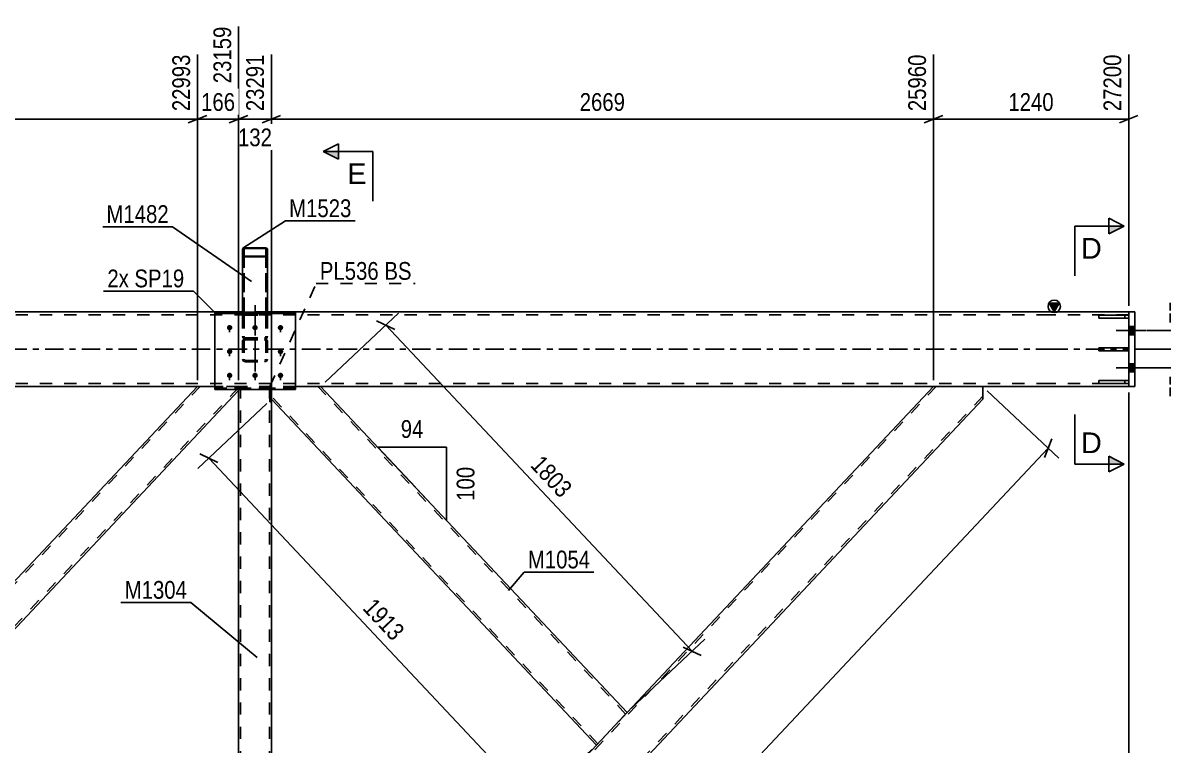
# Model space of a CAD drawing. Header units: millimetres. Extents: x -82 to 1107, y -663 to 178.
# Drawn here: x 826.1 to 1010, y -63.8 to 52.6 of the extents above; entities that cross this region are included whole.
import ezdxf

# ---------------------------------------------------------------- set-up
doc = ezdxf.new("R2010")
doc.units = ezdxf.units.MM
doc.linetypes.add('DXK_LINE_DOT2', pattern=[3.9198, 1.9599, -1.9599])
doc.linetypes.add('DXK_LINE_DOT3', pattern=[5.9187, 2.979, -0.9799, 0.9799, -0.9799])
doc.styles.add('Arial', font='ARIAL.TTF', dxfattribs={"height": 0.2})
doc.styles.add('Arial Narrow', font='ARIALN.TTF', dxfattribs={"height": 0.2})

# ---------------------------------------------------------------- blocks, each defined once
blk = doc.blocks.new('Part-348431369-1568 - 1390')
at = {"color": 7, "linetype": 'DXK_LINE_DOT2'}
for p, q in [((854.71, -6), (746.18, -121.41)), ((860.9, -6.19), (752.37, -121.6)), ((860.9, -6), (854.27, -6)), ((860.9, -6.48), (860.9, -6)), ((803.54, -59.95), (799.92, -63.8)), ((807.16, -63.8), (803.54, -67.65)), ((752.81, -121.6), (746.18, -121.6))]:
    blk.add_line(p, q, dxfattribs=at)
at = {"color": 2, "linetype": 'Continuous'}
for p, q in [((854.27, -6), (803.54, -59.95)), ((860.9, -6.66), (807.16, -63.8)), ((860.9, -6.66), (860.9, -6.48)), ((799.92, -63.8), (746.18, -120.94)), ((803.54, -67.65), (752.81, -121.6)), ((746.18, -121.6), (746.18, -120.94))]:
    blk.add_line(p, q, dxfattribs=at)
blk = doc.blocks.new('Part-348431369-1598 - 1390')
at = {"color": 7, "linetype": 'DXK_LINE_DOT2'}
for p, q in [((1004.44, 0.24), (999.64, 0.24)), ((999.64, 0.24), (999.64, -0.24)), ((1003.84, -0.24), (1003.84, 0.24)), ((1004.44, -0.24), (1004.44, 0.24)), ((999.64, -0.24), (1004.44, -0.24))]:
    blk.add_line(p, q, dxfattribs=at)
blk = doc.blocks.new('Part-348431369-1395 - 1390')
at = {"color": 7, "linetype": 'DXK_LINE_DOT2'}
for p, q in [((862.03, 5.83), (861.85, 5.79)), ((861.86, 5.5), (861.94, 5.55)), ((861.94, 5.55), (862.03, 5.57)), ((862.03, 5.83), (865.07, 5.83)), ((862.03, 5.57), (865.07, 5.57)), ((865.25, 5.79), (865.07, 5.83)), ((865.07, 5.57), (865.16, 5.55)), ((865.16, 5.55), (865.24, 5.5)), ((861.58, 5.48), (861.55, 5.31)), ((861.55, 5.31), (861.55, -1.59)), ((861.59, 5.51), (861.58, 5.48)), ((861.79, 5.31), (861.81, 5.41)), ((861.79, 5.31), (861.79, -1.59)), ((861.81, 5.41), (861.86, 5.5)), ((865.24, 5.5), (865.29, 5.41)), ((865.29, 5.41), (865.31, 5.31)), ((865.31, 5.31), (865.31, -1.59)), ((865.52, 5.48), (865.51, 5.51)), ((865.55, 5.31), (865.52, 5.48)), ((865.55, 5.31), (865.55, -1.59)), ((861.55, 2.08), (861.59, 1.88)), ((861.81, 1.98), (861.79, 2.08)), ((861.86, 1.9), (861.81, 1.98)), ((861.94, 1.84), (861.86, 1.9)), ((862.03, 1.82), (861.94, 1.84)), ((865.16, 1.84), (865.07, 1.82)), ((865.24, 1.9), (865.16, 1.84)), ((865.29, 1.98), (865.24, 1.9)), ((865.31, 2.08), (865.29, 1.98)), ((865.51, 1.88), (865.55, 2.08)), ((861.55, 1.27), (861.59, 1.44)), ((861.59, 1.44), (861.69, 1.59)), ((861.69, 1.59), (861.85, 1.69)), ((861.81, 1.36), (861.79, 1.27)), ((861.86, 1.43), (861.81, 1.36)), ((861.85, 1.69), (862.03, 1.72)), ((861.85, 1.61), (862.03, 1.57)), ((861.94, 1.48), (861.86, 1.43)), ((862.03, 1.5), (861.94, 1.48)), ((862.03, 1.82), (865.07, 1.82)), ((862.03, 1.72), (865.07, 1.72)), ((862.03, 1.57), (865.07, 1.57)), ((862.03, 1.5), (865.07, 1.5)), ((865.07, 1.72), (865.25, 1.69)), ((865.07, 1.57), (865.25, 1.61)), ((865.16, 1.48), (865.07, 1.5)), ((865.24, 1.43), (865.16, 1.48)), ((865.29, 1.36), (865.24, 1.43)), ((865.25, 1.69), (865.41, 1.59)), ((865.31, 1.27), (865.29, 1.36)), ((865.41, 1.59), (865.51, 1.44)), ((865.51, 1.44), (865.55, 1.27)), ((861.59, -1.76), (861.55, -1.59)), ((861.69, -1.91), (861.59, -1.76)), ((861.79, -1.59), (861.81, -1.67)), ((861.81, -1.67), (861.86, -1.75)), ((861.86, -1.75), (861.94, -1.79)), ((861.94, -1.79), (862.03, -1.81)), ((862.03, -1.81), (865.07, -1.81)), ((865.07, -1.81), (865.16, -1.79)), ((865.16, -1.79), (865.24, -1.75)), ((865.24, -1.75), (865.29, -1.67)), ((865.29, -1.67), (865.31, -1.59)), ((865.51, -1.76), (865.41, -1.91)), ((865.55, -1.59), (865.51, -1.76)), ((861.85, -2), (861.69, -1.91)), ((862.03, -2.04), (861.85, -2)), ((862.03, -2.04), (865.07, -2.04)), ((865.25, -2), (865.07, -2.04)), ((865.41, -1.91), (865.25, -2))]:
    blk.add_line(p, q, dxfattribs=at)
at = {"color": 7, "linetype": 'DXK_LINE_DOT3'}
blk.add_line((863.55, -3.58), (863.55, 7.12), dxfattribs=at)
at = {"color": 7, "linetype": 'DXK_LINE_DOT2'}
for centre, start, end in [((862.05, 5.33), 114.32, 159.2417), ((865.05, 5.33), 20.7583, 65.68), ((862.05, 2.06), 200.7583, 245.68), ((865.05, 2.06), 294.32, 339.2417)]:
    blk.add_arc(centre, 0.496, start, end, dxfattribs=at)
blk = doc.blocks.new('Part-348431369-1596 - 1390')
at = {"color": 2, "linetype": 'Continuous'}
for p, q in [((1004.44, 5.5), (999.64, 5.5)), ((999.64, 5.02), (999.64, 5.5)), ((1004.44, 5.02), (999.64, 5.02)), ((1004.44, 5.5), (1004.44, 5.02))]:
    blk.add_line(p, q, dxfattribs=at)
at = {"color": 7, "linetype": 'DXK_LINE_DOT2'}
blk.add_line((1003.84, 5.02), (1003.84, 5.5), dxfattribs=at)
blk = doc.blocks.new('Part-348431369-1421 - 1390')
at = {"color": 7, "linetype": 'DXK_LINE_DOT2'}
for p, q in [((857.05, -6.49), (857.05, 5.95)), ((870.05, 5.95), (857.05, 5.95)), ((857.05, 5.73), (870.05, 5.73)), ((870.05, -6.49), (870.05, 5.95)), ((870.05, -6.27), (857.05, -6.27)), ((870.05, -6.49), (857.05, -6.49))]:
    blk.add_line(p, q, dxfattribs=at)
blk = doc.blocks.new('Part-348431369-1597 - 1390')
at = {"color": 2, "linetype": 'Continuous'}
for p, q in [((999.64, -5.02), (1004.44, -5.02)), ((999.64, -5.5), (999.64, -5.02)), ((1004.44, -5.5), (999.64, -5.5)), ((1004.44, -5.02), (1004.44, -5.5))]:
    blk.add_line(p, q, dxfattribs=at)
at = {"color": 7, "linetype": 'DXK_LINE_DOT2'}
blk.add_line((1003.84, -5.5), (1003.84, -5.02), dxfattribs=at)
blk = doc.blocks.new('Bolt-348431369-1463 - 1390')
at = {"color": 1, "linetype": 'DXK_LINE_DOT2'}
for p, q in [((859.45, 3.87), (859.45, 2.74)), ((863.55, 3.87), (863.55, 2.74)), ((867.65, 3.87), (867.65, 2.74)), ((859.45, 0.02), (859.45, -1.12)), ((867.65, 0.02), (867.65, -1.12)), ((859.45, -3.83), (859.45, -4.97)), ((863.55, -3.83), (863.55, -4.97)), ((867.65, -3.83), (867.65, -4.97))]:
    blk.add_line(p, q, dxfattribs=at)
blk = doc.blocks.new('Bolt-348431369-1466 - 1390')
at = {"linetype": 'Continuous'}
for points in [[(1004.44, 3.66), (1004.44, 2.34), (1005.44, 2.34), (1005.44, 3.66)], [(1004.44, 3.66), (1004.44, 2.34), (1005.44, 2.34), (1005.44, 3.66)], [(1004.44, -2.34), (1004.44, -3.66), (1005.44, -3.66), (1005.44, -2.34)], [(1004.44, -2.34), (1004.44, -3.66), (1005.44, -3.66), (1005.44, -2.34)]]:
    blk.add_hatch(color=1, dxfattribs=at).paths.add_polyline_path(points)
at = {"color": 1, "linetype": 'Continuous'}
for p, q in [((1007.2, 3), (1002.44, 3)), ((1007.2, 3), (1002.44, 3)), ((1005.44, 3.66), (1004.44, 3.66)), ((1005.44, 3.66), (1004.44, 3.66)), ((1005.44, 2.34), (1004.44, 2.34)), ((1005.44, 2.34), (1004.44, 2.34)), ((1007.2, -3), (1002.44, -3)), ((1007.2, -3), (1002.44, -3)), ((1005.44, -2.34), (1004.44, -2.34)), ((1005.44, -2.34), (1004.44, -2.34)), ((1005.44, -3.66), (1004.44, -3.66)), ((1005.44, -3.66), (1004.44, -3.66))]:
    blk.add_line(p, q, dxfattribs=at)
blk = doc.blocks.new('Part-348431369-1599 - 1390')
at = {"color": 7, "linetype": 'DXK_LINE_DOT2'}
for p, q in [((1004.44, 5.5), (999.64, 5.5)), ((999.64, 5.5), (999.64, 5.02)), ((999.64, 5.02), (1004.44, 5.02)), ((1003.84, 5.5), (1003.84, 5.02)), ((1004.44, 5.02), (1004.44, 5.5))]:
    blk.add_line(p, q, dxfattribs=at)
blk = doc.blocks.new('Part-348431369-1595 - 1390')
at = {"color": 2, "linetype": 'Continuous'}
for p, q in [((999.64, 0.24), (1004.44, 0.24)), ((999.64, -0.24), (999.64, 0.24)), ((1004.44, 0.24), (1004.44, -0.24)), ((1004.44, -0.24), (999.64, -0.24))]:
    blk.add_line(p, q, dxfattribs=at)
at = {"color": 7, "linetype": 'DXK_LINE_DOT2'}
blk.add_line((1003.84, -0.24), (1003.84, 0.24), dxfattribs=at)
blk = doc.blocks.new('Part-348431369-1482 - 1390')
at = {"linetype": 'Continuous'}
blk.add_hatch(color=2, dxfattribs=at).paths.add_polyline_path([(992.44, 6), (991.64, 7.4), (993.24, 7.4)])
at = {"color": 2, "linetype": 'Continuous'}
for p, q in [((992.44, 6), (991.64, 7.4)), ((991.64, 7.4), (993.24, 7.4)), ((993.24, 7.4), (992.44, 6)), ((861.55, 6), (625.54, 6)), ((991.54, 6), (865.55, 6)), ((1004.44, 6), (991.64, 6)), ((857.05, -6), (630.04, -6)), ((972.97, -6), (874.1, -6)), ((991.54, -6), (980.9, -6)), ((1004.44, -6), (991.64, -6))]:
    blk.add_line(p, q, dxfattribs=at)
at = {"color": 7, "linetype": 'DXK_LINE_DOT2'}
for p, q in [((991.54, 5.52), (12.9, 5.52)), ((865.55, 6), (861.55, 6)), ((1004.44, 5.52), (991.64, 5.52)), ((1004.44, -6), (1004.44, 6)), ((991.54, -5.52), (12.9, -5.52)), ((874.1, -6), (857.05, -6)), ((980.9, -6), (972.97, -6)), ((1004.44, -5.52), (991.64, -5.52))]:
    blk.add_line(p, q, dxfattribs=at)
at = {"color": 7, "linetype": 'DXK_LINE_DOT3'}
for p, q in [((12.9, 0), (991.54, 0)), ((991.64, 0), (1004.44, 0))]:
    blk.add_line(p, q, dxfattribs=at)
at = {"color": 2, "linetype": 'Continuous'}
blk.add_circle((992.44, 6.9), 1, dxfattribs=at)
blk = doc.blocks.new('Part-348431369-7995 - 1390')
at = {"color": 7, "linetype": 'DXK_LINE_DOT2'}
for p, q in [((861.55, 16.16), (861.59, 16.22)), ((861.55, 16.16), (861.55, 5.69)), ((861.59, 14.98), (861.55, 15.05)), ((861.59, 16.22), (861.69, 16.28)), ((861.69, 14.93), (861.59, 14.98)), ((861.69, 16.28), (861.85, 16.32)), ((861.85, 14.89), (861.69, 14.93)), ((861.81, 16.19), (861.79, 16.16)), ((861.79, 16.16), (861.79, 5.69)), ((861.79, 15.05), (861.81, 15.02)), ((861.86, 16.22), (861.81, 16.19)), ((861.81, 15.02), (861.86, 14.99)), ((861.85, 16.32), (862.03, 16.33)), ((862.03, 14.88), (861.85, 14.89)), ((861.94, 16.24), (861.86, 16.22)), ((861.86, 14.99), (861.94, 14.97)), ((862.03, 16.24), (861.94, 16.24)), ((861.94, 14.97), (862.03, 14.96)), ((862.03, 16.33), (865.07, 16.33)), ((862.03, 16.24), (865.07, 16.24)), ((862.03, 14.96), (865.07, 14.96)), ((862.03, 14.88), (865.07, 14.88)), ((865.07, 16.33), (865.25, 16.32)), ((865.16, 16.24), (865.07, 16.24)), ((865.07, 14.96), (865.16, 14.97)), ((865.25, 14.89), (865.07, 14.88)), ((865.24, 16.22), (865.16, 16.24)), ((865.16, 14.97), (865.24, 14.99)), ((865.29, 16.19), (865.24, 16.22)), ((865.24, 14.99), (865.29, 15.02)), ((865.25, 16.32), (865.41, 16.28)), ((865.41, 14.93), (865.25, 14.89)), ((865.31, 16.16), (865.29, 16.19)), ((865.29, 15.02), (865.31, 15.05)), ((865.31, 16.16), (865.31, 5.69)), ((865.41, 16.28), (865.51, 16.22)), ((865.51, 14.98), (865.41, 14.93)), ((865.51, 16.22), (865.55, 16.16)), ((865.55, 15.05), (865.51, 14.98)), ((865.55, 16.16), (865.55, 5.69)), ((865.55, 6), (861.55, 6)), ((861.55, 5.83), (861.79, 5.83)), ((861.55, 5.69), (861.59, 5.62)), ((861.59, 5.62), (861.69, 5.57)), ((861.69, 5.57), (861.85, 5.53)), ((861.81, 5.66), (861.79, 5.69)), ((861.86, 5.63), (861.81, 5.66)), ((861.85, 5.53), (862.03, 5.51)), ((861.94, 5.61), (861.86, 5.63)), ((862.03, 5.6), (861.94, 5.61)), ((862.03, 5.6), (865.07, 5.6)), ((865.16, 5.61), (865.07, 5.6)), ((865.07, 5.51), (865.25, 5.53)), ((865.24, 5.63), (865.16, 5.61)), ((865.29, 5.66), (865.24, 5.63)), ((865.25, 5.53), (865.41, 5.57)), ((865.31, 5.69), (865.29, 5.66)), ((865.31, 5.83), (865.55, 5.83)), ((865.41, 5.57), (865.51, 5.62)), ((865.51, 5.62), (865.55, 5.69)), ((862.03, 5.51), (865.07, 5.51))]:
    blk.add_line(p, q, dxfattribs=at)
blk = doc.blocks.new('Part-348431369-1600 - 1390')
at = {"color": 7, "linetype": 'DXK_LINE_DOT2'}
for p, q in [((1004.44, -5.02), (999.64, -5.02)), ((999.64, -5.02), (999.64, -5.5)), ((999.64, -5.5), (1004.44, -5.5)), ((1003.84, -5.5), (1003.84, -5.02)), ((1004.44, -5.5), (1004.44, -5.02))]:
    blk.add_line(p, q, dxfattribs=at)
blk = doc.blocks.new('Part-348431369-1662 - 1390')
at = {"color": 2, "linetype": 'Continuous'}
for p, q in [((1005.44, 6), (1004.44, 6)), ((1004.44, 6), (1004.44, -6)), ((1005.44, 6), (1005.44, -6)), ((1005.44, -6), (1004.44, -6))]:
    blk.add_line(p, q, dxfattribs=at)
blk = doc.blocks.new('Part-348431369-1728 - 1390')
at = {"color": 7, "linetype": 'DXK_LINE_DOT2'}
for p, q in [((861.85, 5.79), (862.03, 5.83)), ((861.94, 5.55), (861.86, 5.5)), ((862.03, 5.57), (861.94, 5.55)), ((862.03, 5.83), (865.07, 5.83)), ((862.03, 5.57), (865.07, 5.57)), ((865.07, 5.83), (865.25, 5.79)), ((865.16, 5.55), (865.07, 5.57)), ((865.24, 5.5), (865.16, 5.55)), ((861.55, 5.32), (861.59, 5.51)), ((861.55, 5.32), (861.55, -1.59)), ((861.81, 5.41), (861.79, 5.32)), ((861.79, 5.32), (861.79, -1.59)), ((861.86, 5.5), (861.81, 5.41)), ((865.29, 5.41), (865.24, 5.5)), ((865.31, 5.32), (865.29, 5.41)), ((865.31, 5.32), (865.31, -1.59)), ((865.51, 5.51), (865.55, 5.32)), ((865.55, 5.32), (865.55, -1.59)), ((861.59, 1.88), (861.55, 2.08)), ((861.79, 2.08), (861.81, 1.98)), ((861.81, 1.98), (861.86, 1.9)), ((861.86, 1.9), (861.94, 1.84)), ((861.94, 1.84), (862.03, 1.82)), ((865.07, 1.82), (865.16, 1.84)), ((865.16, 1.84), (865.24, 1.9)), ((865.24, 1.9), (865.29, 1.98)), ((865.29, 1.98), (865.31, 2.08)), ((865.55, 2.08), (865.51, 1.88)), ((861.59, 1.44), (861.55, 1.27)), ((861.69, 1.59), (861.59, 1.44)), ((861.85, 1.69), (861.69, 1.59)), ((861.79, 1.27), (861.81, 1.36)), ((861.81, 1.36), (861.86, 1.43)), ((862.03, 1.72), (861.85, 1.69)), ((862.03, 1.57), (861.85, 1.61)), ((861.86, 1.43), (861.94, 1.48)), ((861.94, 1.48), (862.03, 1.5)), ((862.03, 1.82), (865.07, 1.82)), ((862.03, 1.72), (865.07, 1.72)), ((862.03, 1.57), (865.07, 1.57)), ((862.03, 1.5), (865.07, 1.5)), ((865.25, 1.69), (865.07, 1.72)), ((865.25, 1.61), (865.07, 1.57)), ((865.07, 1.5), (865.16, 1.48)), ((865.16, 1.48), (865.24, 1.43)), ((865.24, 1.43), (865.29, 1.36)), ((865.41, 1.59), (865.25, 1.69)), ((865.29, 1.36), (865.31, 1.27)), ((865.51, 1.44), (865.41, 1.59)), ((865.55, 1.27), (865.51, 1.44)), ((861.55, -1.59), (861.59, -1.76)), ((861.59, -1.76), (861.69, -1.91)), ((861.81, -1.67), (861.79, -1.59)), ((861.86, -1.75), (861.81, -1.67)), ((861.94, -1.79), (861.86, -1.75)), ((862.03, -1.81), (861.94, -1.79)), ((862.03, -1.81), (865.07, -1.81)), ((865.16, -1.79), (865.07, -1.81)), ((865.24, -1.75), (865.16, -1.79)), ((865.29, -1.67), (865.24, -1.75)), ((865.31, -1.59), (865.29, -1.67)), ((865.41, -1.91), (865.51, -1.76)), ((865.51, -1.76), (865.55, -1.59)), ((861.69, -1.91), (861.85, -2)), ((861.85, -2), (862.03, -2.04)), ((862.03, -2.04), (865.07, -2.04)), ((865.07, -2.04), (865.25, -2)), ((865.25, -2), (865.41, -1.91))]:
    blk.add_line(p, q, dxfattribs=at)
at = {"color": 7, "linetype": 'DXK_LINE_DOT3'}
blk.add_line((863.55, 7.12), (863.55, -3.58), dxfattribs=at)
at = {"color": 7, "linetype": 'DXK_LINE_DOT2'}
for centre, start, end in [((862.05, 5.33), 114.32, 159.2417), ((865.05, 5.33), 20.7583, 65.68), ((862.05, 2.06), 200.7583, 245.68), ((865.05, 2.06), 294.32, 339.2417)]:
    blk.add_arc(centre, 0.496, start, end, dxfattribs=at)
blk = doc.blocks.new('Part-348431369-1775 - 1390')
at = {"color": 7, "linetype": 'DXK_LINE_DOT2'}
for p, q in [((973.39, -6), (866.18, -120)), ((972.95, -6), (972.97, -6)), ((972.97, -6), (972.95, -6)), ((980.9, -7.59), (873.69, -121.6)), ((923.54, -58.54), (918.6, -63.8)), ((866.18, -121.6), (866.18, -119.54)), ((866.18, -119.54), (866.18, -119.54)), ((866.18, -121.6), (866.18, -121.6)), ((866.18, -121.6), (866.18, -121.6)), ((874.12, -121.6), (874.1, -121.6)), ((874.12, -121.6), (874.1, -121.6))]:
    blk.add_line(p, q, dxfattribs=at)
at = {"color": 2, "linetype": 'Continuous'}
for p, q in [((972.95, -6), (923.54, -58.54)), ((980.9, -6), (972.97, -6)), ((980.9, -8.05), (980.9, -6)), ((980.9, -8.05), (874.12, -121.6)), ((918.6, -63.8), (866.18, -119.54)), ((873.25, -121.6), (866.18, -121.6)), ((874.1, -121.6), (873.25, -121.6))]:
    blk.add_line(p, q, dxfattribs=at)
blk = doc.blocks.new('Part-348431369-1865 - 1390')
at = {"color": 7, "linetype": 'DXK_LINE_DOT2'}
for p, q in [((866.18, -6), (860.9, -6)), ((860.9, -6.66), (860.9, -6)), ((861.22, -121.6), (861.22, -6)), ((865.86, -121.6), (865.86, -6)), ((866.18, -8.46), (866.18, -6)), ((866.18, -121.6), (866.18, -119.14)), ((860.9, -121.6), (860.9, -120.94)), ((860.9, -121.6), (866.18, -121.6))]:
    blk.add_line(p, q, dxfattribs=at)
at = {"color": 2, "linetype": 'Continuous'}
for p, q in [((860.9, -120.94), (860.9, -6.66)), ((866.18, -119.14), (866.18, -8.46))]:
    blk.add_line(p, q, dxfattribs=at)
blk = doc.blocks.new('Part-348431369-1893 - 1390')
at = {"color": 2, "linetype": 'Continuous'}
for p, q in [((870.05, 5.95), (857.05, 5.95)), ((857.05, 5.95), (857.05, -6.48)), ((857.05, 5.73), (870.05, 5.73)), ((870.05, -6.48), (870.05, 5.95)), ((857.05, -6.48), (870.05, -6.48))]:
    blk.add_line(p, q, dxfattribs=at)
at = {"color": 7, "linetype": 'DXK_LINE_DOT2'}
blk.add_line((857.05, -6.27), (870.05, -6.27), dxfattribs=at)
blk = doc.blocks.new('Bolt-348431369-1894 - 1390')
at = {"linetype": 'Continuous'}
for points in [[(859.45, 3.89), (859.54, 3.88), (859.63, 3.85), (859.71, 3.81), (859.78, 3.75), (859.83, 3.68), (859.87, 3.6), (859.89, 3.52), (859.89, 3.43), (859.87, 3.35), (859.83, 3.27), (859.78, 3.2), (859.71, 3.14), (859.63, 3.1), (859.54, 3.07), (859.45, 3.06), (859.36, 3.07), (859.27, 3.1), (859.19, 3.14), (859.12, 3.2), (859.07, 3.27), (859.03, 3.35), (859.01, 3.43), (859.01, 3.52), (859.03, 3.6), (859.07, 3.68), (859.12, 3.75), (859.19, 3.81), (859.27, 3.85), (859.36, 3.88)], [(863.55, 3.89), (863.64, 3.88), (863.73, 3.85), (863.81, 3.81), (863.88, 3.75), (863.93, 3.68), (863.97, 3.6), (863.99, 3.52), (863.99, 3.43), (863.97, 3.35), (863.93, 3.27), (863.88, 3.2), (863.81, 3.14), (863.73, 3.1), (863.64, 3.07), (863.55, 3.06), (863.46, 3.07), (863.37, 3.1), (863.29, 3.14), (863.22, 3.2), (863.17, 3.27), (863.13, 3.35), (863.11, 3.43), (863.11, 3.52), (863.13, 3.6), (863.17, 3.68), (863.22, 3.75), (863.29, 3.81), (863.37, 3.85), (863.46, 3.88)], [(867.65, 3.89), (867.74, 3.88), (867.83, 3.85), (867.91, 3.81), (867.98, 3.75), (868.03, 3.68), (868.07, 3.6), (868.09, 3.52), (868.09, 3.43), (868.07, 3.35), (868.03, 3.27), (867.98, 3.2), (867.91, 3.14), (867.83, 3.1), (867.74, 3.07), (867.65, 3.06), (867.56, 3.07), (867.47, 3.1), (867.39, 3.14), (867.32, 3.2), (867.27, 3.27), (867.23, 3.35), (867.21, 3.43), (867.21, 3.52), (867.23, 3.6), (867.27, 3.68), (867.32, 3.75), (867.39, 3.81), (867.47, 3.85), (867.56, 3.88)], [(859.45, 0.04), (859.54, 0.03), (859.63, 0), (859.71, -0.04), (859.78, -0.1), (859.83, -0.17), (859.87, -0.25), (859.89, -0.33), (859.89, -0.42), (859.87, -0.5), (859.83, -0.58), (859.78, -0.65), (859.71, -0.71), (859.63, -0.75), (859.54, -0.78), (859.45, -0.79), (859.36, -0.78), (859.27, -0.75), (859.19, -0.71), (859.12, -0.65), (859.07, -0.58), (859.03, -0.5), (859.01, -0.42), (859.01, -0.33), (859.03, -0.25), (859.07, -0.17), (859.12, -0.1), (859.19, -0.04), (859.27, 0), (859.36, 0.03)], [(867.65, 0.04), (867.74, 0.03), (867.83, 0), (867.91, -0.04), (867.98, -0.1), (868.03, -0.17), (868.07, -0.25), (868.09, -0.33), (868.09, -0.42), (868.07, -0.5), (868.03, -0.58), (867.98, -0.65), (867.91, -0.71), (867.83, -0.75), (867.74, -0.78), (867.65, -0.79), (867.56, -0.78), (867.47, -0.75), (867.39, -0.71), (867.32, -0.65), (867.27, -0.58), (867.23, -0.5), (867.21, -0.42), (867.21, -0.33), (867.23, -0.25), (867.27, -0.17), (867.32, -0.1), (867.39, -0.04), (867.47, 0), (867.56, 0.03)], [(859.45, -3.82), (859.54, -3.82), (859.63, -3.85), (859.71, -3.89), (859.78, -3.95), (859.83, -4.02), (859.87, -4.1), (859.89, -4.19), (859.89, -4.27), (859.87, -4.36), (859.83, -4.44), (859.78, -4.51), (859.71, -4.56), (859.63, -4.61), (859.54, -4.63), (859.45, -4.64), (859.36, -4.63), (859.27, -4.61), (859.19, -4.56), (859.12, -4.51), (859.07, -4.44), (859.03, -4.36), (859.01, -4.27), (859.01, -4.19), (859.03, -4.1), (859.07, -4.02), (859.12, -3.95), (859.19, -3.89), (859.27, -3.85), (859.36, -3.82)], [(863.55, -3.82), (863.64, -3.82), (863.73, -3.85), (863.81, -3.89), (863.88, -3.95), (863.93, -4.02), (863.97, -4.1), (863.99, -4.19), (863.99, -4.27), (863.97, -4.36), (863.93, -4.44), (863.88, -4.51), (863.81, -4.56), (863.73, -4.61), (863.64, -4.63), (863.55, -4.64), (863.46, -4.63), (863.37, -4.61), (863.29, -4.56), (863.22, -4.51), (863.17, -4.44), (863.13, -4.36), (863.11, -4.27), (863.11, -4.19), (863.13, -4.1), (863.17, -4.02), (863.22, -3.95), (863.29, -3.89), (863.37, -3.85), (863.46, -3.82)], [(867.65, -3.82), (867.74, -3.82), (867.83, -3.85), (867.91, -3.89), (867.98, -3.95), (868.03, -4.02), (868.07, -4.1), (868.09, -4.19), (868.09, -4.27), (868.07, -4.36), (868.03, -4.44), (867.98, -4.51), (867.91, -4.56), (867.83, -4.61), (867.74, -4.63), (867.65, -4.64), (867.56, -4.63), (867.47, -4.61), (867.39, -4.56), (867.32, -4.51), (867.27, -4.44), (867.23, -4.36), (867.21, -4.27), (867.21, -4.19), (867.23, -4.1), (867.27, -4.02), (867.32, -3.95), (867.39, -3.89), (867.47, -3.85), (867.56, -3.82)]]:
    blk.add_hatch(color=1, dxfattribs=at).paths.add_polyline_path(points)
at = {"color": 1, "linetype": 'Continuous'}
for p, q in [((859.45, 3.87), (859.45, 2.74)), ((863.55, 3.87), (863.55, 2.74)), ((867.65, 3.87), (867.65, 2.74)), ((859.45, 0.02), (859.45, -1.12)), ((867.65, 0.02), (867.65, -1.12)), ((859.45, -3.83), (859.45, -4.97)), ((863.55, -3.83), (863.55, -4.97)), ((867.65, -3.83), (867.65, -4.97))]:
    blk.add_line(p, q, dxfattribs=at)
blk = doc.blocks.new('Part-348431369-1952 - 1390')
at = {"color": 7, "linetype": 'DXK_LINE_DOT2'}
for p, q in [((866.18, -8.06), (866.18, -6)), ((870.05, -6), (866.18, -6)), ((923.32, -58.78), (873.69, -6)), ((874.1, -6), (874.13, -6)), ((874.13, -6), (874.1, -6)), ((918.82, -63.56), (866.18, -7.6)), ((923.5, -58.58), (923.1, -59.01)), ((918.82, -63.56), (918.83, -63.55))]:
    blk.add_line(p, q, dxfattribs=at)
at = {"color": 2, "linetype": 'Continuous'}
for p, q in [((874.1, -6), (870.05, -6)), ((923.54, -58.54), (874.13, -6)), ((918.6, -63.8), (866.18, -8.06)), ((923.54, -58.54), (923.1, -59.01)), ((923.1, -59.01), (918.6, -63.8))]:
    blk.add_line(p, q, dxfattribs=at)
blk = doc.blocks.new('Part-348431369-1969 - 1390')
at = {"color": 7, "linetype": 'DXK_LINE_DOT2'}
for p, q in [((865.94, -6), (866.18, -6)), ((865.94, -6), (865.94, -8.46)), ((866.18, -6), (866.18, -8.46)), ((865.94, -8.46), (866.18, -8.46))]:
    blk.add_line(p, q, dxfattribs=at)
blk = doc.blocks.new('Part-348431369-1974 - 1390')
at = {"color": 7, "linetype": 'DXK_LINE_DOT2'}
for p, q in [((866.18, -6), (865.94, -6)), ((865.94, -6.48), (865.94, -6)), ((866.18, -6.48), (866.18, -6))]:
    blk.add_line(p, q, dxfattribs=at)
at = {"color": 2, "linetype": 'Continuous'}
for p, q in [((865.94, -8.46), (865.94, -6.48)), ((866.18, -6.48), (866.18, -8.46)), ((866.18, -8.46), (865.94, -8.46))]:
    blk.add_line(p, q, dxfattribs=at)
blk = doc.blocks.new('Part-348431369-7996 - 1390')
at = {"color": 2, "linetype": 'Continuous'}
for p, q in [((861.59, 16.23), (861.55, 16.16)), ((861.55, 16.16), (861.55, 5.95)), ((861.55, 15.05), (861.59, 14.99)), ((861.69, 16.28), (861.59, 16.23)), ((861.59, 14.99), (861.69, 14.93)), ((861.85, 16.32), (861.69, 16.28)), ((861.69, 14.93), (861.85, 14.89)), ((861.79, 16.16), (861.81, 16.19)), ((861.79, 16.16), (861.79, 15.05)), ((861.81, 15.02), (861.79, 15.05)), ((861.81, 16.19), (861.86, 16.22)), ((861.86, 14.99), (861.81, 15.02)), ((862.03, 16.33), (861.85, 16.32)), ((861.85, 14.89), (862.03, 14.88)), ((861.86, 16.22), (861.94, 16.24)), ((861.94, 14.97), (861.86, 14.99)), ((861.94, 16.24), (862.03, 16.25)), ((862.03, 14.97), (861.94, 14.97)), ((862.03, 16.33), (865.07, 16.33)), ((862.03, 16.25), (865.07, 16.25)), ((862.03, 14.97), (865.07, 14.97)), ((862.03, 14.88), (865.07, 14.88)), ((865.25, 16.32), (865.07, 16.33)), ((865.07, 16.25), (865.16, 16.24)), ((865.16, 14.97), (865.07, 14.97)), ((865.07, 14.88), (865.25, 14.89)), ((865.16, 16.24), (865.24, 16.22)), ((865.24, 14.99), (865.16, 14.97)), ((865.24, 16.22), (865.29, 16.19)), ((865.29, 15.02), (865.24, 14.99)), ((865.41, 16.28), (865.25, 16.32)), ((865.25, 14.89), (865.41, 14.93)), ((865.29, 16.19), (865.31, 16.16)), ((865.31, 15.05), (865.29, 15.02)), ((865.31, 16.16), (865.31, 15.05)), ((865.51, 16.23), (865.41, 16.28)), ((865.41, 14.93), (865.51, 14.99)), ((865.55, 16.16), (865.51, 16.23)), ((865.51, 14.99), (865.55, 15.05)), ((865.55, 16.16), (865.55, 5.95))]:
    blk.add_line(p, q, dxfattribs=at)
at = {"color": 7, "linetype": 'DXK_LINE_DOT2'}
for p, q in [((861.79, 15.05), (861.79, 5.69)), ((865.31, 15.05), (865.31, 5.69)), ((865.55, 6), (861.55, 6)), ((861.55, 5.95), (861.55, 5.69)), ((861.55, 5.83), (861.79, 5.83)), ((861.59, 5.62), (861.55, 5.69)), ((861.69, 5.56), (861.59, 5.62)), ((861.85, 5.53), (861.69, 5.56)), ((861.79, 5.69), (861.81, 5.65)), ((861.81, 5.65), (861.86, 5.63)), ((862.03, 5.51), (861.85, 5.53)), ((861.86, 5.63), (861.94, 5.61)), ((861.94, 5.61), (862.03, 5.6)), ((862.03, 5.6), (865.07, 5.6)), ((865.07, 5.6), (865.16, 5.61)), ((865.25, 5.53), (865.07, 5.51)), ((865.16, 5.61), (865.24, 5.63)), ((865.24, 5.63), (865.29, 5.65)), ((865.41, 5.56), (865.25, 5.53)), ((865.29, 5.65), (865.31, 5.69)), ((865.31, 5.83), (865.55, 5.83)), ((865.51, 5.62), (865.41, 5.56)), ((865.55, 5.69), (865.51, 5.62)), ((865.55, 5.95), (865.55, 5.69)), ((862.03, 5.51), (865.07, 5.51))]:
    blk.add_line(p, q, dxfattribs=at)
blk = doc.blocks.new('AngleDimension-348431369-16871 - 1390')
at = {"color": 7, "linetype": 'Continuous'}
for p, q in [((889.41, -22.25), (883.33, -15.79)), ((894.43, -15.79), (883.33, -15.79)), ((894.43, -27.59), (883.33, -15.79)), ((894.43, -27.59), (894.43, -15.79))]:
    blk.add_line(p, q, dxfattribs=at)
at = {"color": 0}
for points in [[(891.31, -14.89), (891.31, -10.69), (886.45, -10.69), (886.45, -14.89)], [(899.53, -18.35), (895.33, -18.35), (895.33, -25.03), (899.53, -25.03)]]:
    blk.add_wipeout(points, dxfattribs=at)
at = {"color": 3, "style": 'Arial Narrow'}
blk.add_text('94', height=2.863, dxfattribs=at).set_placement((887.05, -14.29))
blk.add_text('100', height=2.863, rotation=90.0002, dxfattribs=at).set_placement((898.93, -24.43))
blk = doc.blocks.new('StraightDimension-348431369-15208 - 1390')
at = {"color": 7, "linetype": 'Continuous'}
for p, q in [((865.45, -8.75), (854.33, -19.2)), ((857.55, -18.24), (854.62, -16.88)), ((856.08, -17.56), (908.5, -73.29)), ((917.87, -64.48), (906.75, -74.94)), ((907.03, -72.61), (909.96, -73.98))]:
    blk.add_line(p, q, dxfattribs=at)
at = {"color": 0}
blk.add_wipeout([(885.75, -48.01), (888.81, -45.14), (882.98, -38.94), (879.92, -41.81)], dxfattribs=at)
at = {"color": 3, "style": 'Arial Narrow'}
blk.add_text('1913', height=2.863, rotation=-46.7591, dxfattribs=at).set_placement((880.77, -41.84))
blk = doc.blocks.new('StraightDimension-348431369-17436 - 1390')
at = {"color": 7, "linetype": 'Continuous'}
for p, q in [((1005.44, 0), (1017.59, 0)), ((1014.59, 1.5), (1015.79, -1.5)), ((1015.19, -3), (1015.19, 0)), ((1015.79, -4.5), (1014.59, -1.5)), ((1007.25, -3), (1017.59, -3))]:
    blk.add_line(p, q, dxfattribs=at)
at = {"color": 0}
blk.add_wipeout([(1014.44, -3.53), (1010.24, -3.53), (1010.24, -8.38), (1014.44, -8.38)], dxfattribs=at)
at = {"color": 7, "linetype": 'Continuous'}
blk.add_line((1015.19, -3), (1015.19, -8.91), dxfattribs=at)
blk.add_line((1015.19, -3), (1015.19, -8.91), dxfattribs=at)
at = {"color": 3, "style": 'Arial Narrow'}
blk.add_text('75', height=2.863, rotation=90.0002, dxfattribs=at).set_placement((1013.84, -7.78))
blk = doc.blocks.new('StraightDimension-348431369-2615 - 1390')
at = {"color": 7, "linetype": 'Continuous'}
for p, q in [((1005.44, 0), (1022.24, 0)), ((1020.44, -1.5), (1019.24, 1.5)), ((1019.84, -127.6), (1019.84, 0)), ((1019.24, -126.1), (1020.44, -129.1)), ((943.54, -127.6), (1022.24, -127.6))]:
    blk.add_line(p, q, dxfattribs=at)
at = {"color": 0}
blk.add_wipeout([(1019.09, -59.54), (1014.89, -59.54), (1014.89, -68.06), (1019.09, -68.06)], dxfattribs=at)
at = {"color": 3, "style": 'Arial Narrow'}
blk.add_text('3190', height=2.863, rotation=90.0002, dxfattribs=at).set_placement((1018.49, -67.46))
blk = doc.blocks.new('StraightDimension-348431369-3263 - 1390')
at = {"color": 7, "linetype": 'Continuous'}
for p, q in [((981.63, -6.69), (993.2, -17.57)), ((990.86, -17.43), (992.04, -14.42)), ((883.65, -130.56), (991.45, -15.92)), ((874.85, -122.29), (885.4, -132.2)), ((884.24, -129.06), (883.06, -132.06))]:
    blk.add_line(p, q, dxfattribs=at)
at = {"color": 0}
blk.add_wipeout([(939.92, -69.63), (936.86, -66.75), (931.03, -72.95), (934.09, -75.83)], dxfattribs=at)
at = {"color": 3, "style": 'Arial Narrow'}
blk.add_text('3934', height=2.863, rotation=46.7591, dxfattribs=at).set_placement((934.06, -74.98))
blk = doc.blocks.new('StraightDimension-348431369-3389 - 1390')
at = {"color": 7, "linetype": 'Continuous'}
for p, q in [((1004.44, -7), (1004.44, -75.28)), ((942.54, -120.6), (942.54, -70.03)), ((944.04, -72.28), (941.04, -73.48)), ((942.54, -72.88), (1004.44, -72.88)), ((1002.94, -73.48), (1005.94, -72.28))]:
    blk.add_line(p, q, dxfattribs=at)
at = {"color": 0}
blk.add_wipeout([(977.75, -72.13), (977.75, -67.93), (969.23, -67.93), (969.23, -72.13)], dxfattribs=at)
at = {"color": 3, "style": 'Arial Narrow'}
blk.add_text('2000', height=2.863, dxfattribs=at).set_placement((969.83, -71.53))
blk = doc.blocks.new('StraightDimension-348431369-15226 - 1390')
at = {"color": 7, "linetype": 'Continuous'}
for p, q in [((874.85, -5.31), (886.7, 5.82)), ((886.09, 3.19), (883.16, 4.55)), ((884.62, 3.87), (934.04, -48.67)), ((924.27, -57.86), (936.11, -46.72)), ((932.57, -47.99), (935.5, -49.35))]:
    blk.add_line(p, q, dxfattribs=at)
at = {"color": 0}
blk.add_wipeout([(912.79, -24.99), (915.85, -22.11), (910.02, -15.91), (906.96, -18.79)], dxfattribs=at)
at = {"color": 3, "style": 'Arial Narrow'}
blk.add_text('1803', height=2.863, rotation=-46.7591, dxfattribs=at).set_placement((907.81, -18.81))
blk = doc.blocks.new('StraightDimension-348431369-15261 - 1390')
at = {"color": 7, "linetype": 'Continuous'}
for p, q in [((972.95, -5), (972.95, 47.49)), ((1004.44, 7), (1004.44, 47.49)), ((974.45, 37.65), (971.45, 36.45)), ((972.95, 37.05), (1004.44, 37.05)), ((1002.94, 36.45), (1005.94, 37.65))]:
    blk.add_line(p, q, dxfattribs=at)
at = {"color": 0, "linetype": 'Continuous'}
blk.add_wipeout([(1003.84, 48.09), (999.64, 48.09), (999.64, 37.75), (1003.84, 37.75)], dxfattribs=at)
at = {"color": 0}
blk.add_wipeout([(992.95, 37.8), (992.95, 42), (984.44, 42), (984.44, 37.8)], dxfattribs=at)
at = {"color": 3, "linetype": 'Continuous', "style": 'Arial Narrow'}
blk.add_text('27200', height=2.863, rotation=90.0002, dxfattribs=at).set_placement((1003.24, 38.35))
at = {"color": 3, "style": 'Arial Narrow'}
blk.add_text('1240', height=2.863, dxfattribs=at).set_placement((985.04, 38.4))
blk = doc.blocks.new('StraightDimension-348431369-15262 - 1390')
at = {"color": 7, "linetype": 'Continuous'}
for p, q in [((866.18, -7.06), (866.18, 47.49)), ((972.95, -5), (972.95, 47.49)), ((867.68, 37.65), (864.68, 36.45)), ((866.18, 37.05), (972.95, 37.05)), ((971.45, 36.45), (974.45, 37.65))]:
    blk.add_line(p, q, dxfattribs=at)
at = {"color": 0, "linetype": 'Continuous'}
blk.add_wipeout([(972.35, 48.09), (968.15, 48.09), (968.15, 37.75), (972.35, 37.75)], dxfattribs=at)
at = {"color": 0}
blk.add_wipeout([(923.82, 37.8), (923.82, 42), (915.31, 42), (915.31, 37.8)], dxfattribs=at)
at = {"color": 3, "linetype": 'Continuous', "style": 'Arial Narrow'}
blk.add_text('25960', height=2.863, rotation=90.0002, dxfattribs=at).set_placement((971.75, 38.35))
at = {"color": 3, "style": 'Arial Narrow'}
blk.add_text('2669', height=2.863, dxfattribs=at).set_placement((915.91, 38.4))
blk = doc.blocks.new('StraightDimension-348431369-15263 - 1390')
at = {"color": 7, "linetype": 'Continuous'}
for p, q in [((860.9, -5), (860.9, 51.99)), ((866.18, -7.06), (866.18, 47.49)), ((859.4, 36.45), (862.4, 37.65)), ((860.9, 37.05), (866.18, 37.05)), ((867.68, 37.65), (864.68, 36.45))]:
    blk.add_line(p, q, dxfattribs=at)
at = {"color": 0, "linetype": 'Continuous'}
blk.add_wipeout([(865.58, 48.09), (861.38, 48.09), (861.38, 37.75), (865.58, 37.75)], dxfattribs=at)
at = {"color": 0}
blk.add_wipeout([(866.88, 32.1), (866.88, 36.3), (860.2, 36.3), (860.2, 32.1)], dxfattribs=at)
at = {"color": 3, "linetype": 'Continuous', "style": 'Arial Narrow'}
blk.add_text('23291', height=2.863, rotation=90.0002, dxfattribs=at).set_placement((864.98, 38.35))
at = {"color": 3, "style": 'Arial Narrow'}
blk.add_text('132', height=2.863, dxfattribs=at).set_placement((860.8, 32.7))
blk = doc.blocks.new('StraightDimension-348431369-15264 - 1390')
at = {"color": 7, "linetype": 'Continuous'}
for p, q in [((860.9, -5), (860.9, 51.99)), ((854.27, -5), (854.27, 47.49)), ((852.77, 36.45), (855.77, 37.65)), ((854.27, 37.05), (860.9, 37.05)), ((862.4, 37.65), (859.4, 36.45))]:
    blk.add_line(p, q, dxfattribs=at)
at = {"color": 0}
blk.add_wipeout([(860.93, 37.8), (860.93, 42), (854.25, 42), (854.25, 37.8)], dxfattribs=at)
at = {"color": 3, "style": 'Arial Narrow'}
blk.add_text('166', height=2.863, dxfattribs=at).set_placement((854.85, 38.4))
at = {"color": 0, "linetype": 'Continuous'}
blk.add_wipeout([(860.3, 52.59), (856.1, 52.59), (856.1, 42.25), (860.3, 42.25)], dxfattribs=at)
at = {"color": 3, "linetype": 'Continuous', "style": 'Arial Narrow'}
blk.add_text('23159', height=2.863, rotation=90.0002, dxfattribs=at).set_placement((859.7, 42.85))
blk = doc.blocks.new('StraightDimension-348431369-15265 - 1390')
at = {"color": 7, "linetype": 'Continuous'}
for p, q in [((746.18, -5.66), (746.18, 47.49)), ((854.27, -5), (854.27, 47.49)), ((747.68, 37.65), (744.68, 36.45)), ((746.18, 37.05), (854.27, 37.05)), ((852.77, 36.45), (855.77, 37.65))]:
    blk.add_line(p, q, dxfattribs=at)
at = {"color": 0, "linetype": 'Continuous'}
blk.add_wipeout([(853.67, 48.09), (849.47, 48.09), (849.47, 37.75), (853.67, 37.75)], dxfattribs=at)
at = {"color": 0}
blk.add_wipeout([(804.48, 37.8), (804.48, 42), (795.97, 42), (795.97, 37.8)], dxfattribs=at)
at = {"color": 3, "linetype": 'Continuous', "style": 'Arial Narrow'}
blk.add_text('22993', height=2.863, rotation=90.0002, dxfattribs=at).set_placement((853.07, 38.35))
at = {"color": 3, "style": 'Arial Narrow'}
blk.add_text('2702', height=2.863, dxfattribs=at).set_placement((796.57, 38.4))
blk = doc.blocks.new('StraightDimension-348431369-17435 - 1390')
at = {"color": 7, "linetype": 'Continuous'}
for p, q in [((1014.59, 4.5), (1015.79, 1.5)), ((1007.32, 3), (1017.59, 3)), ((1015.19, 0), (1015.19, 3)), ((1005.44, 0), (1017.59, 0)), ((1015.79, -1.5), (1014.59, 1.5))]:
    blk.add_line(p, q, dxfattribs=at)
at = {"color": 0}
blk.add_wipeout([(1014.44, 8.38), (1010.24, 8.38), (1010.24, 3.52), (1014.44, 3.52)], dxfattribs=at)
at = {"color": 7, "linetype": 'Continuous'}
blk.add_line((1015.19, 3), (1015.19, 8.91), dxfattribs=at)
blk.add_line((1015.19, 3), (1015.19, 8.91), dxfattribs=at)
at = {"color": 3, "style": 'Arial Narrow'}
blk.add_text('75', height=2.863, rotation=90.0002, dxfattribs=at).set_placement((1013.84, 4.12))
blk = doc.blocks.new('MarkSet-348431369-15003 - 1390')
at = {"color": 0}
blk.add_wipeout([(883.51, 11.18), (883.51, 14.18), (874, 14.18), (874, 11.18)], dxfattribs=at)
blk.add_wipeout([(883.51, 11.18), (883.51, 14.18), (874, 14.18), (874, 11.18)], dxfattribs=at)
at = {"color": 30, "linetype": 'DXK_LINE_DOT2'}
blk.add_line((865.94, -6), (873.4, 10.58), dxfattribs=at)
at = {"color": 3, "style": 'Arial Narrow'}
blk.add_text('PL536', height=2.863, dxfattribs=at).set_placement((874, 11.18))
at = {"color": 0}
blk.add_wipeout([(888.79, 11.18), (888.79, 14.18), (884.41, 14.18), (884.41, 11.18)], dxfattribs=at)
blk.add_wipeout([(888.79, 11.18), (888.79, 14.18), (884.41, 14.18), (884.41, 11.18)], dxfattribs=at)
at = {"color": 30, "linetype": 'DXK_LINE_DOT2'}
blk.add_line((873.4, 10.58), (889.39, 10.58), dxfattribs=at)
at = {"color": 3, "style": 'Arial Narrow'}
blk.add_text('BS', height=2.863, dxfattribs=at).set_placement((884.41, 11.18))
blk = doc.blocks.new('Mark-348431369-1861 - 1390')
at = {"color": 0}
blk.add_wipeout([(852.58, -40.21), (852.58, -37.21), (842.53, -37.21), (842.53, -40.21)], dxfattribs=at)
blk.add_wipeout([(852.58, -40.21), (852.58, -37.21), (842.53, -37.21), (842.53, -40.21)], dxfattribs=at)
at = {"color": 30, "linetype": 'Continuous'}
for p in [(841.93, -40.81), (863.88, -49.66)]:
    blk.add_line(p, (853.18, -40.81), dxfattribs=at)
at = {"color": 3, "style": 'Arial Narrow'}
blk.add_text('M1304', height=2.863, dxfattribs=at).set_placement((842.53, -40.21))
blk = doc.blocks.new('MarkSet-348431369-15017 - 1390')
at = {"color": 30, "linetype": 'Continuous'}
blk.add_line((857.17, 5.83), (853.64, 9.37), dxfattribs=at)
at = {"color": 0}
blk.add_wipeout([(843.2, 9.97), (843.2, 12.97), (839.73, 12.97), (839.73, 9.97)], dxfattribs=at)
blk.add_wipeout([(843.2, 9.97), (843.2, 12.97), (839.73, 12.97), (839.73, 9.97)], dxfattribs=at)
at = {"color": 3, "style": 'Arial Narrow'}
blk.add_text('2x', height=2.863, dxfattribs=at).set_placement((839.73, 9.97))
at = {"color": 0}
blk.add_wipeout([(852.14, 9.97), (852.14, 12.97), (844.1, 12.97), (844.1, 9.97)], dxfattribs=at)
blk.add_wipeout([(852.14, 9.97), (852.14, 12.97), (844.1, 12.97), (844.1, 9.97)], dxfattribs=at)
at = {"color": 30, "linetype": 'Continuous'}
blk.add_line((839.13, 9.37), (853.64, 9.37), dxfattribs=at)
at = {"color": 3, "style": 'Arial Narrow'}
blk.add_text('SP19', height=2.863, dxfattribs=at).set_placement((844.1, 9.97))
blk = doc.blocks.new('Mark-348431369-1948 - 1390')
at = {"color": 0}
blk.add_wipeout([(917.6, -35.32), (917.6, -32.32), (907.55, -32.32), (907.55, -35.32)], dxfattribs=at)
blk.add_wipeout([(917.6, -35.32), (917.6, -32.32), (907.55, -32.32), (907.55, -35.32)], dxfattribs=at)
at = {"color": 30, "linetype": 'Continuous'}
for p, q in [((904.43, -38.88), (906.95, -35.92)), ((906.95, -35.92), (918.2, -35.92))]:
    blk.add_line(p, q, dxfattribs=at)
at = {"color": 3, "style": 'Arial Narrow'}
blk.add_text('M1054', height=2.863, dxfattribs=at).set_placement((907.55, -35.32))
blk = doc.blocks.new('SectionMark-348431369-3499 - 1390')
at = {"linetype": 'Continuous'}
for points in [[(1001.24, 18.59), (1001.24, 19.84), (1003.74, 19.84)], [(1001.24, -18.5), (1001.24, -17.25), (1003.74, -18.5)]]:
    blk.add_hatch(color=6, dxfattribs=at).paths.add_polyline_path(points)
at = {"color": 6, "linetype": 'Continuous'}
for p, q in [((1001.24, 18.59), (1001.24, 21.09)), ((1001.24, 21.09), (1003.74, 19.84)), ((995.74, 19.84), (995.74, 11.84)), ((995.74, 19.84), (1003.74, 19.84)), ((1003.74, 19.84), (1001.24, 18.59)), ((995.74, -18.5), (995.74, -10.5)), ((1003.74, -18.5), (1001.24, -17.25)), ((1001.24, -17.25), (1001.24, -19.75)), ((995.74, -18.5), (1003.74, -18.5)), ((1003.74, -18.5), (1001.24, -19.75))]:
    blk.add_line(p, q, dxfattribs=at)
at = {"color": 0, "linetype": 'Continuous'}
for points in [[(1000.11, 14.59), (1000.11, 18.09), (996.74, 18.09), (996.74, 14.59)], [(1000.11, -16.75), (1000.11, -13.25), (996.74, -13.25), (996.74, -16.75)]]:
    blk.add_wipeout(points, dxfattribs=at)
at = {"color": 3, "linetype": 'Continuous', "style": 'Arial'}
for p in [(996.74, 14.59), (996.74, -16.75)]:
    blk.add_text('D', height=3.34, dxfattribs=at).set_placement(p)
blk = doc.blocks.new('SectionMark-348431369-20860 - 1390')
at = {"linetype": 'Continuous'}
for points in [[(877.02, 31.85), (877.02, 30.6), (874.52, 31.85)], [(877.02, -146.54), (877.02, -147.79), (874.52, -147.79)]]:
    blk.add_hatch(color=6, dxfattribs=at).paths.add_polyline_path(points)
at = {"color": 6, "linetype": 'Continuous'}
for p, q in [((874.52, 31.85), (877.02, 33.1)), ((882.52, 31.85), (874.52, 31.85)), ((874.52, 31.85), (877.02, 30.6)), ((877.02, 30.6), (877.02, 33.1)), ((882.52, 31.85), (882.52, 23.85)), ((882.52, -147.79), (882.52, -139.79)), ((874.52, -147.79), (877.02, -146.54)), ((877.02, -146.54), (877.02, -149.04)), ((882.52, -147.79), (874.52, -147.79)), ((877.02, -149.04), (874.52, -147.79))]:
    blk.add_line(p, q, dxfattribs=at)
at = {"color": 0, "linetype": 'Continuous'}
for points in [[(881.52, 26.6), (881.52, 30.1), (878.41, 30.1), (878.41, 26.6)], [(881.52, -146.04), (881.52, -142.54), (878.41, -142.54), (878.41, -146.04)]]:
    blk.add_wipeout(points, dxfattribs=at)
at = {"color": 3, "linetype": 'Continuous', "style": 'Arial'}
for p in [(878.41, 26.6), (878.41, -146.04)]:
    blk.add_text('E', height=3.34, dxfattribs=at).set_placement(p)
blk = doc.blocks.new('Mark-348431369-20960 - 1390')
at = {"color": 0}
blk.add_wipeout([(879.1, 21.28), (879.1, 24.28), (869.05, 24.28), (869.05, 21.28)], dxfattribs=at)
blk.add_wipeout([(879.1, 21.28), (879.1, 24.28), (869.05, 24.28), (869.05, 21.28)], dxfattribs=at)
at = {"color": 30, "linetype": 'Continuous'}
for p, q in [((861.58, 16.27), (868.45, 20.68)), ((868.45, 20.68), (879.7, 20.68))]:
    blk.add_line(p, q, dxfattribs=at)
at = {"color": 3, "style": 'Arial Narrow'}
blk.add_text('M1523', height=2.863, dxfattribs=at).set_placement((869.05, 21.28))
blk = doc.blocks.new('Mark-348431369-20963 - 1390')
at = {"color": 0}
blk.add_wipeout([(849.65, 20.34), (849.65, 23.34), (839.59, 23.34), (839.59, 20.34)], dxfattribs=at)
blk.add_wipeout([(849.65, 20.34), (849.65, 23.34), (839.59, 23.34), (839.59, 20.34)], dxfattribs=at)
at = {"color": 30, "linetype": 'Continuous'}
for p in [(838.99, 19.74), (862.99, 10.93)]:
    blk.add_line(p, (850.25, 19.74), dxfattribs=at)
at = {"color": 3, "style": 'Arial Narrow'}
blk.add_text('M1482', height=2.863, dxfattribs=at).set_placement((839.59, 20.34))

msp = doc.modelspace()

# ---------------------------------------------------------------- block references
for name in ['Part-348431369-7995 - 1390', 'Part-348431369-7996 - 1390', 'Part-348431369-1482 - 1390', 'Part-348431369-1421 - 1390', 'Part-348431369-1893 - 1390', 'Part-348431369-1395 - 1390', 'Part-348431369-1728 - 1390', 'Part-348431369-1662 - 1390', 'Bolt-348431369-1894 - 1390', 'Bolt-348431369-1463 - 1390', 'Part-348431369-1596 - 1390', 'Part-348431369-1599 - 1390', 'Bolt-348431369-1466 - 1390', 'Part-348431369-1598 - 1390', 'Part-348431369-1595 - 1390', 'Part-348431369-1597 - 1390', 'Part-348431369-1600 - 1390', 'Part-348431369-1568 - 1390', 'Part-348431369-1865 - 1390', 'Part-348431369-1969 - 1390', 'Part-348431369-1974 - 1390', 'Part-348431369-1775 - 1390', 'Part-348431369-1952 - 1390']:
    msp.add_blockref(name, (0, 0))

# ---------------------------------------------------------------- next in the draw order: block references
for name in ['StraightDimension-348431369-17436 - 1390', 'AngleDimension-348431369-16871 - 1390']:
    msp.add_blockref(name, (0, 0))

# ---------------------------------------------------------------- next in the draw order: block references
for name in ['StraightDimension-348431369-2615 - 1390', 'StraightDimension-348431369-15208 - 1390']:
    msp.add_blockref(name, (0, 0))

# ---------------------------------------------------------------- next in the draw order: block references
for name in ['StraightDimension-348431369-15261 - 1390', 'StraightDimension-348431369-3263 - 1390', 'Mark-348431369-1861 - 1390']:
    msp.add_blockref(name, (0, 0))

# ---------------------------------------------------------------- next in the draw order: block references
for name in ['StraightDimension-348431369-17435 - 1390', 'StraightDimension-348431369-15226 - 1390', 'StraightDimension-348431369-3389 - 1390']:
    msp.add_blockref(name, (0, 0))

# ---------------------------------------------------------------- next in the draw order: block references
for name in ['StraightDimension-348431369-15262 - 1390', 'SectionMark-348431369-3499 - 1390', 'Mark-348431369-1948 - 1390']:
    msp.add_blockref(name, (0, 0))

# ---------------------------------------------------------------- next in the draw order: block references
msp.add_blockref('StraightDimension-348431369-15263 - 1390', (0, 0))

# ---------------------------------------------------------------- next in the draw order: block references
for name in ['StraightDimension-348431369-15264 - 1390', 'MarkSet-348431369-15003 - 1390']:
    msp.add_blockref(name, (0, 0))

# ---------------------------------------------------------------- next in the draw order: block references
for name in ['StraightDimension-348431369-15265 - 1390', 'SectionMark-348431369-20860 - 1390']:
    msp.add_blockref(name, (0, 0))

# ---------------------------------------------------------------- next in the draw order: block references
for name in ['Mark-348431369-20960 - 1390', 'MarkSet-348431369-15017 - 1390']:
    msp.add_blockref(name, (0, 0))

# ---------------------------------------------------------------- next in the draw order: block references
msp.add_blockref('Mark-348431369-20963 - 1390', (0, 0))

doc.saveas('drawing.dxf')
